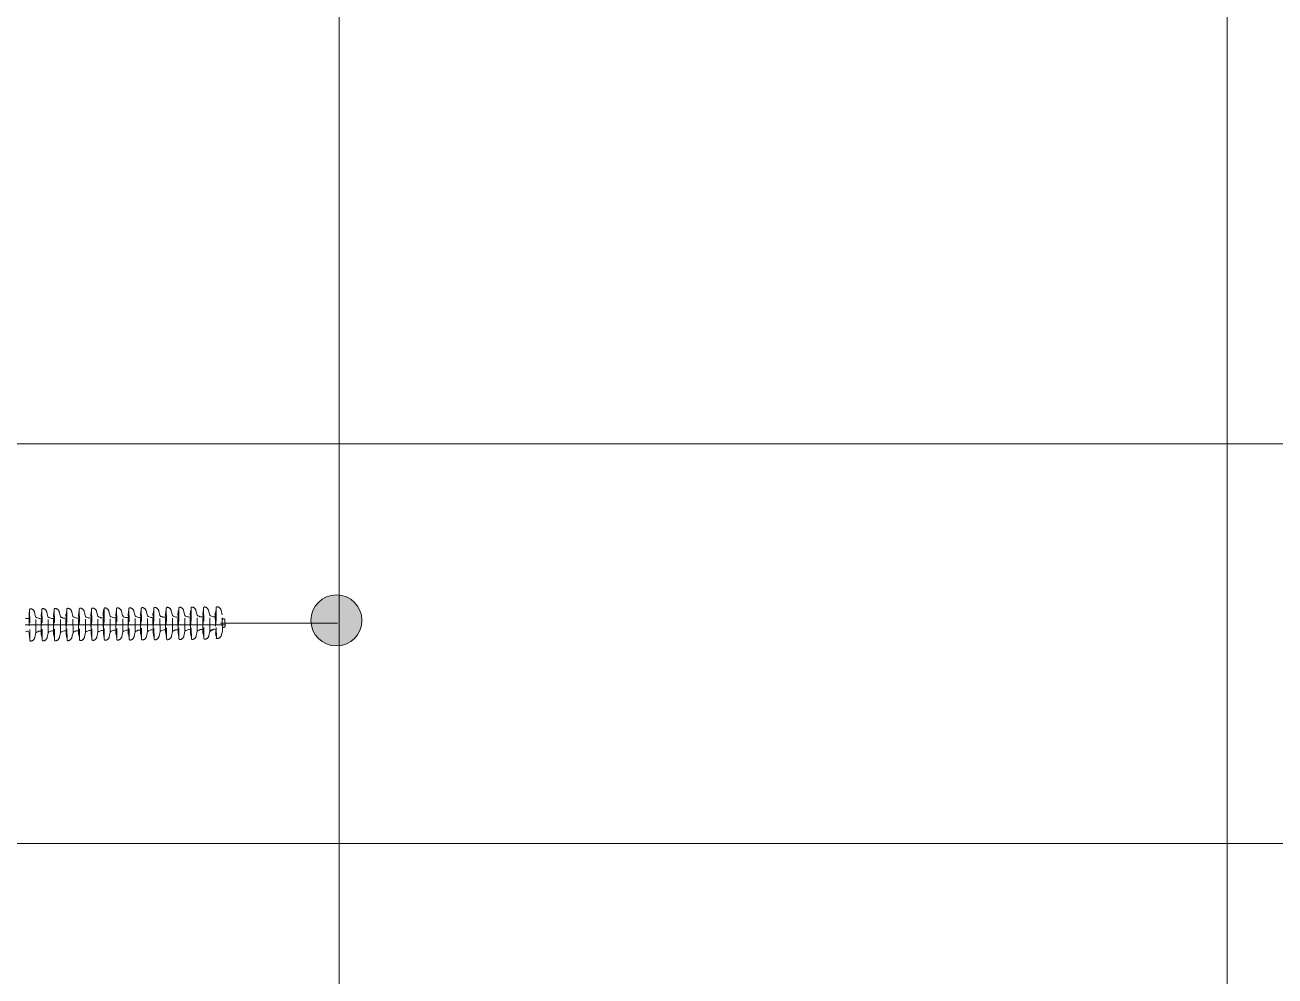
# Model space of a CAD drawing. Header units: inches. Extents: x 3989 to 4711, y 2881 to 3348.
# Drawn here: x 4536.28 to 4583.66, y 3048.95 to 3085.01 of the extents above; entities that cross this region are included whole.
import ezdxf

# ---------------------------------------------------------------- set-up
doc = ezdxf.new("R2010")
doc.units = ezdxf.units.IN
doc.header["$MEASUREMENT"] = 0
doc.linetypes.add('DASHED', pattern=[0.75, 0.5, -0.25])
doc.layers.add('COTAS', color=4, linetype='Continuous')
doc.layers.add('medidas', color=3, linetype='Continuous')

# ---------------------------------------------------------------- blocks, each defined once
blk = doc.blocks.new('*U13')
at = {"color": 0, "linetype": 'DASHED', "lineweight": 0}
for p, q in [((-210.161, -91.09), (-210.155, -90.478)), ((-210.111, -90.299), (-210.155, -90.478)), ((-209.923, -90.203), (-209.935, -91.363)), ((-209.923, -90.209), (-209.935, -91.369)), ((-209.907, -90.321), (-209.917, -91.258)), ((-209.891, -90.409), (-209.898, -91.17)), ((-209.686, -91.088), (-209.68, -90.483)), ((-209.636, -90.304), (-209.68, -90.483)), ((-209.448, -90.208), (-209.46, -91.368)), ((-209.441, -90.311), (-209.449, -90.31)), ((-209.432, -90.319), (-209.441, -91.256)), ((-209.424, -90.399), (-209.433, -90.399)), ((-209.422, -91.084), (-209.416, -90.479)), ((-209.211, -91.092), (-209.204, -90.487)), ((-209.161, -90.308), (-209.204, -90.487)), ((-208.973, -90.212), (-208.985, -91.372)), ((-208.965, -90.315), (-208.974, -90.315)), ((-208.957, -90.324), (-208.966, -91.261)), ((-208.949, -90.403), (-208.958, -90.403)), ((-208.947, -91.088), (-208.941, -90.483)), ((-208.742, -91.097), (-208.736, -90.492)), ((-208.692, -90.313), (-208.736, -90.492)), ((-208.505, -90.217), (-208.516, -91.377)), ((-208.497, -90.32), (-208.506, -90.32)), ((-208.489, -90.329), (-208.498, -91.266)), ((-208.481, -90.408), (-208.489, -90.408)), ((-208.479, -91.093), (-208.473, -90.488)), ((-208.274, -91.102), (-208.268, -90.497)), ((-208.224, -90.318), (-208.268, -90.497)), ((-208.036, -90.222), (-208.048, -91.382)), ((-208.029, -90.325), (-208.038, -90.325)), ((-208.02, -90.334), (-208.03, -91.271)), ((-208.012, -90.413), (-208.021, -90.413)), ((-208.011, -91.098), (-208.005, -90.493)), ((-207.749, -90.323), (-207.793, -90.502)), ((-207.561, -90.227), (-207.573, -91.387)), ((-207.554, -90.33), (-207.562, -90.33)), ((-207.545, -90.338), (-207.555, -91.275)), ((-207.537, -90.418), (-207.546, -90.418)), ((-207.536, -91.103), (-207.53, -90.498)), ((-207.274, -90.327), (-207.318, -90.506)), ((-207.086, -90.231), (-207.098, -91.391)), ((-207.079, -90.334), (-207.087, -90.334)), ((-207.07, -90.343), (-207.08, -91.28)), ((-207.062, -90.423), (-207.071, -90.422)), ((-206.806, -90.333), (-206.849, -90.511)), ((-206.618, -90.236), (-206.63, -91.396)), ((-206.61, -90.339), (-206.619, -90.339)), ((-206.602, -90.348), (-206.611, -91.285)), ((-206.594, -90.428), (-206.603, -90.428)), ((-206.337, -90.337), (-206.381, -90.516)), ((-206.15, -90.241), (-206.161, -91.401)), ((-206.15, -90.241), (-206.161, -91.401)), ((-206.142, -90.344), (-206.151, -90.344)), ((-206.134, -90.353), (-206.143, -91.29)), ((-206.134, -90.353), (-206.143, -91.29)), ((-205.862, -90.342), (-205.906, -90.521)), ((-205.675, -90.246), (-205.686, -91.405)), ((-205.675, -90.246), (-205.686, -91.405)), ((-205.666, -90.277), (-205.675, -90.277)), ((-205.658, -90.357), (-205.668, -91.294)), ((-205.658, -90.286), (-205.667, -91.223)), ((-205.394, -90.347), (-205.438, -90.526)), ((-205.206, -90.251), (-205.218, -91.411)), ((-205.199, -90.354), (-205.207, -90.353)), ((-205.19, -90.362), (-205.2, -91.299)), ((-205.182, -90.442), (-205.191, -90.442)), ((-204.926, -90.352), (-204.969, -90.531)), ((-204.738, -90.255), (-204.75, -91.415)), ((-204.73, -90.358), (-204.739, -90.358)), ((-204.722, -90.367), (-204.731, -91.304)), ((-204.714, -90.447), (-204.723, -90.447)), ((-204.451, -90.356), (-204.494, -90.535)), ((-204.263, -90.26), (-204.275, -91.42)), ((-204.255, -90.363), (-204.264, -90.363)), ((-204.247, -90.372), (-204.256, -91.309)), ((-204.239, -90.452), (-204.248, -90.451)), ((-203.976, -90.361), (-204.019, -90.54)), ((-203.788, -90.265), (-203.8, -91.425)), ((-203.78, -90.368), (-203.789, -90.368)), ((-203.772, -90.376), (-203.781, -91.313)), ((-203.764, -90.456), (-203.772, -90.456)), ((-203.507, -90.366), (-203.551, -90.545)), ((-203.32, -90.27), (-203.331, -91.43)), ((-203.312, -90.373), (-203.321, -90.373)), ((-203.303, -90.381), (-203.313, -91.318)), ((-203.296, -90.461), (-203.304, -90.461)), ((-203.039, -90.371), (-203.083, -90.55)), ((-202.851, -90.275), (-202.863, -91.434)), ((-202.844, -90.377), (-202.852, -90.377)), ((-202.835, -90.386), (-202.845, -91.323)), ((-210.26, -90.681), (-210.262, -90.904)), ((-210.157, -90.682), (-210.159, -90.906)), ((-209.894, -90.678), (-209.896, -90.902)), ((-209.418, -90.676), (-209.421, -90.9)), ((-208.943, -90.681), (-208.945, -90.904)), ((-208.475, -90.686), (-208.477, -90.909)), ((-208.007, -90.691), (-208.009, -90.914)), ((-207.799, -91.107), (-207.793, -90.502)), ((-207.532, -90.695), (-207.534, -90.919)), ((-207.324, -91.111), (-207.318, -90.506)), ((-207.061, -91.107), (-207.054, -90.502)), ((-207.056, -90.7), (-207.059, -90.923)), ((-206.855, -91.117), (-206.849, -90.511)), ((-206.592, -91.113), (-206.586, -90.508)), ((-206.588, -90.705), (-206.59, -90.928)), ((-206.387, -91.121), (-206.381, -90.516)), ((-206.124, -91.117), (-206.118, -90.512)), ((-206.12, -90.71), (-206.122, -90.933)), ((-205.912, -91.126), (-205.906, -90.521)), ((-205.649, -91.122), (-205.643, -90.517)), ((-205.645, -90.714), (-205.647, -90.938)), ((-205.444, -91.131), (-205.438, -90.526)), ((-205.181, -91.127), (-205.174, -90.522)), ((-205.176, -90.719), (-205.179, -90.943)), ((-204.976, -91.136), (-204.969, -90.531)), ((-204.712, -91.132), (-204.706, -90.527)), ((-204.708, -90.724), (-204.71, -90.948)), ((-204.5, -91.14), (-204.494, -90.535)), ((-204.237, -91.136), (-204.231, -90.531)), ((-204.233, -90.729), (-204.235, -90.952)), ((-204.025, -91.145), (-204.019, -90.54)), ((-203.762, -91.141), (-203.756, -90.536)), ((-203.758, -90.733), (-203.76, -90.957)), ((-203.557, -91.15), (-203.551, -90.545)), ((-203.294, -91.146), (-203.288, -90.541)), ((-203.29, -90.738), (-203.292, -90.962)), ((-203.089, -91.155), (-203.083, -90.55)), ((-210.121, -91.269), (-210.161, -91.09)), ((-209.925, -91.267), (-209.934, -91.267)), ((-209.907, -91.179), (-209.916, -91.179)), ((-209.646, -91.268), (-209.686, -91.088)), ((-209.45, -91.265), (-209.459, -91.265)), ((-209.432, -91.177), (-209.441, -91.177)), ((-209.171, -91.272), (-209.211, -91.092)), ((-208.975, -91.269), (-208.984, -91.269)), ((-208.957, -91.181), (-208.966, -91.181)), ((-208.702, -91.277), (-208.742, -91.097)), ((-208.507, -91.274), (-208.515, -91.274)), ((-208.489, -91.186), (-208.497, -91.186)), ((-208.234, -91.282), (-208.274, -91.102)), ((-208.039, -91.279), (-208.047, -91.279)), ((-208.02, -91.191), (-208.029, -91.191)), ((-207.759, -91.287), (-207.799, -91.107)), ((-207.563, -91.284), (-207.572, -91.284)), ((-207.545, -91.196), (-207.554, -91.196)), ((-207.284, -91.291), (-207.324, -91.111)), ((-207.088, -91.288), (-207.097, -91.288)), ((-207.07, -91.2), (-207.079, -91.2)), ((-206.815, -91.296), (-206.855, -91.117)), ((-206.62, -91.294), (-206.629, -91.293)), ((-206.602, -91.206), (-206.61, -91.205)), ((-206.347, -91.301), (-206.387, -91.121)), ((-206.152, -91.298), (-206.16, -91.298)), ((-206.134, -91.21), (-206.142, -91.21)), ((-205.872, -91.305), (-205.912, -91.126)), ((-205.677, -91.303), (-205.685, -91.303)), ((-205.658, -91.215), (-205.667, -91.215)), ((-205.404, -91.311), (-205.444, -91.131)), ((-205.208, -91.308), (-205.217, -91.308)), ((-205.19, -91.22), (-205.199, -91.22)), ((-204.936, -91.315), (-204.976, -91.136)), ((-204.74, -91.313), (-204.749, -91.313)), ((-204.722, -91.225), (-204.731, -91.225)), ((-204.46, -91.32), (-204.5, -91.14)), ((-204.265, -91.317), (-204.274, -91.317)), ((-204.247, -91.229), (-204.255, -91.229)), ((-203.985, -91.325), (-204.025, -91.145)), ((-203.79, -91.322), (-203.798, -91.322)), ((-203.772, -91.234), (-203.78, -91.234)), ((-203.517, -91.33), (-203.557, -91.15)), ((-203.322, -91.327), (-203.33, -91.327)), ((-203.303, -91.239), (-203.312, -91.239)), ((-203.049, -91.334), (-203.089, -91.155)), ((-202.853, -91.332), (-202.862, -91.332)), ((-202.835, -91.244), (-202.844, -91.244))]:
    blk.add_line(p, q, dxfattribs=at)
at = {"color": 0, "lineweight": 0}
for p, q in [((-209.416, -90.408), (-209.416, -90.479)), ((-208.94, -90.412), (-208.941, -90.483)), ((-208.472, -90.417), (-208.473, -90.488)), ((-208.004, -90.422), (-208.005, -90.493)), ((-207.529, -90.427), (-207.53, -90.498)), ((-207.054, -90.431), (-207.054, -90.502)), ((-206.585, -90.436), (-206.586, -90.508)), ((-206.117, -90.441), (-206.118, -90.512)), ((-205.642, -90.446), (-205.643, -90.517)), ((-205.641, -90.374), (-205.642, -90.446)), ((-205.174, -90.451), (-205.174, -90.522)), ((-204.705, -90.455), (-204.706, -90.527)), ((-204.23, -90.46), (-204.231, -90.531)), ((-203.755, -90.465), (-203.756, -90.536)), ((-203.287, -90.47), (-203.288, -90.541)), ((-209.832, -91.021), (-209.683, -91.1)), ((-209.422, -91.084), (-209.423, -91.168)), ((-208.947, -91.088), (-208.948, -91.173)), ((-208.479, -91.093), (-208.48, -91.178)), ((-208.011, -91.098), (-208.012, -91.183)), ((-207.536, -91.103), (-207.537, -91.187)), ((-207.061, -91.107), (-207.061, -91.192)), ((-206.592, -91.113), (-206.593, -91.197)), ((-206.124, -91.117), (-206.125, -91.202)), ((-205.649, -91.122), (-205.65, -91.206)), ((-205.181, -91.127), (-205.181, -91.211)), ((-204.712, -91.132), (-204.713, -91.216)), ((-204.237, -91.136), (-204.238, -91.221)), ((-203.762, -91.141), (-203.763, -91.225)), ((-203.294, -91.146), (-203.295, -91.23))]:
    blk.add_line(p, q, dxfattribs=at)
blk.add_lwpolyline([(-210.177, -90.633), (-210.156, -90.594)], dxfattribs=at)
at = {"color": 0, "linetype": 'DASHED', "lineweight": 0}
for centre, radius, start, end in [((-209.943, -90.34), 0.173, 96.1367, 166.2887), ((-209.958, -90.203), 0.0346, 359.4188, 96.1367), ((-209.916, -90.32), 0.00864, 359.4188, 89.4188), ((-209.899, -90.409), 0.00864, 359.4188, 89.4188), ((-209.468, -90.345), 0.173, 96.1367, 166.2887), ((-209.483, -90.207), 0.0346, 359.4188, 96.1367), ((-209.441, -90.319), 0.00864, 359.4188, 89.4188), ((-209.424, -90.408), 0.00864, 359.4188, 89.4188), ((-208.993, -90.349), 0.173, 96.1367, 166.2887), ((-209.008, -90.212), 0.0346, 359.4188, 96.1367), ((-208.965, -90.324), 0.00864, 359.4188, 89.4188), ((-208.949, -90.412), 0.00864, 359.4188, 89.4188), ((-208.525, -90.354), 0.173, 96.1367, 166.2887), ((-208.539, -90.217), 0.0346, 359.4188, 96.1367), ((-208.497, -90.329), 0.00864, 359.4188, 89.4188), ((-208.481, -90.417), 0.00864, 359.4188, 89.4188), ((-208.056, -90.359), 0.173, 96.1367, 166.2887), ((-208.071, -90.222), 0.0346, 359.4188, 96.1367), ((-208.029, -90.334), 0.00864, 359.4188, 89.4188), ((-208.013, -90.422), 0.00864, 359.4188, 89.4188), ((-207.581, -90.364), 0.173, 96.1367, 166.2887), ((-207.596, -90.226), 0.0346, 359.4188, 96.1367), ((-207.554, -90.338), 0.00864, 359.4188, 89.4188), ((-207.537, -90.427), 0.00864, 359.4188, 89.4188), ((-207.106, -90.368), 0.173, 96.1367, 166.2887), ((-207.121, -90.231), 0.0346, 359.4188, 96.1367), ((-207.079, -90.343), 0.00864, 359.4188, 89.4188), ((-207.062, -90.431), 0.00864, 359.4188, 89.4188), ((-206.638, -90.374), 0.173, 96.1367, 166.2887), ((-206.653, -90.236), 0.0346, 359.4188, 96.1367), ((-206.61, -90.348), 0.00864, 359.4188, 89.4188), ((-206.594, -90.436), 0.00864, 359.4188, 89.4188), ((-206.169, -90.378), 0.173, 96.1367, 166.2887), ((-206.184, -90.241), 0.0346, 359.4188, 96.1367), ((-206.142, -90.353), 0.00864, 359.4188, 89.4188), ((-206.126, -90.441), 0.00864, 359.4188, 89.4188), ((-205.694, -90.383), 0.173, 96.1367, 166.2887), ((-205.709, -90.245), 0.0346, 359.4188, 96.1367), ((-205.666, -90.286), 0.00864, 359.4188, 89.4188), ((-205.65, -90.374), 0.00864, 359.4188, 89.4188), ((-205.226, -90.388), 0.173, 96.1367, 166.2887), ((-205.241, -90.25), 0.0346, 359.4188, 96.1367), ((-205.199, -90.362), 0.00864, 359.4188, 89.4188), ((-205.182, -90.451), 0.00864, 359.4188, 89.4188), ((-204.758, -90.393), 0.173, 96.1367, 166.2887), ((-204.773, -90.255), 0.0346, 359.4188, 96.1367), ((-204.731, -90.367), 0.00864, 359.4188, 89.4188), ((-204.714, -90.455), 0.00864, 359.4188, 89.4188), ((-204.283, -90.397), 0.173, 96.1367, 166.2887), ((-204.297, -90.26), 0.0346, 359.4188, 96.1367), ((-204.255, -90.372), 0.00864, 359.4188, 89.4188), ((-204.239, -90.46), 0.00864, 359.4188, 89.4188), ((-203.808, -90.402), 0.173, 96.1367, 166.2887), ((-203.822, -90.264), 0.0346, 359.4188, 96.1367), ((-203.78, -90.376), 0.00864, 359.4188, 89.4188), ((-203.764, -90.465), 0.00864, 359.4188, 89.4188), ((-203.339, -90.407), 0.173, 96.1367, 166.2887), ((-203.354, -90.269), 0.0346, 359.4188, 96.1367), ((-203.312, -90.381), 0.00864, 359.4188, 89.4188), ((-203.296, -90.47), 0.00864, 359.4188, 89.4188), ((-202.871, -90.412), 0.173, 96.1367, 166.2887), ((-202.886, -90.274), 0.0346, 359.4188, 96.1367), ((-202.844, -90.386), 0.00864, 359.4188, 89.4188), ((-210.211, -90.898), 0.0522, 172.1235, 6.7141), ((-210.208, -90.675), 0.0522, 352.1235, 186.7141), ((-209.939, -91.164), 0.21, 210.153, 260.354), ((-209.956, -91.342), 0.0346, 237.726, 334.4439), ((-209.925, -91.258), 0.00864, 269.4188, 359.4188), ((-209.907, -91.17), 0.00864, 269.4188, 359.4188), ((-209.477, -91.23), 0.173, 192.5488, 262.7008), ((-209.494, -91.367), 0.0346, 262.7008, 359.4188), ((-209.45, -91.256), 0.00864, 269.4188, 359.4188), ((-209.432, -91.168), 0.00864, 269.4188, 359.4188), ((-209.002, -91.234), 0.173, 192.5488, 262.7008), ((-209.019, -91.372), 0.0346, 262.7008, 359.4188), ((-208.975, -91.261), 0.00864, 269.4188, 359.4188), ((-208.957, -91.173), 0.00864, 269.4188, 359.4188), ((-208.534, -91.24), 0.173, 192.5488, 262.7008), ((-208.551, -91.377), 0.0346, 262.7008, 359.4188), ((-208.507, -91.266), 0.00864, 269.4188, 359.4188), ((-208.489, -91.178), 0.00864, 269.4188, 359.4188), ((-208.065, -91.244), 0.173, 192.5488, 262.7008), ((-208.083, -91.382), 0.0346, 262.7008, 359.4188), ((-208.038, -91.271), 0.00864, 269.4188, 359.4188), ((-208.02, -91.183), 0.00864, 269.4188, 359.4188), ((-207.59, -91.249), 0.173, 192.5488, 262.7008), ((-207.608, -91.386), 0.0346, 262.7008, 359.4188), ((-207.563, -91.275), 0.00864, 269.4188, 359.4188), ((-207.545, -91.187), 0.00864, 269.4188, 359.4188), ((-207.115, -91.254), 0.173, 192.5488, 262.7008), ((-207.133, -91.391), 0.0346, 262.7008, 359.4188), ((-207.088, -91.28), 0.00864, 269.4188, 359.4188), ((-207.07, -91.192), 0.00864, 269.4188, 359.4188), ((-206.647, -91.259), 0.173, 192.5488, 262.7008), ((-206.664, -91.396), 0.0346, 262.7008, 359.4188), ((-206.62, -91.285), 0.00864, 269.4188, 359.4188), ((-206.602, -91.197), 0.00864, 269.4188, 359.4188), ((-206.178, -91.263), 0.173, 192.5488, 262.7008), ((-206.196, -91.401), 0.0346, 262.7008, 359.4188), ((-206.152, -91.29), 0.00864, 269.4188, 359.4188), ((-206.133, -91.202), 0.00864, 269.4188, 359.4188), ((-205.703, -91.268), 0.173, 192.5488, 262.7008), ((-205.721, -91.405), 0.0346, 262.7008, 359.4188), ((-205.677, -91.294), 0.00864, 269.4188, 359.4188), ((-205.658, -91.206), 0.00864, 269.4188, 359.4188), ((-205.235, -91.273), 0.173, 192.5488, 262.7008), ((-205.253, -91.41), 0.0346, 262.7008, 359.4188), ((-205.208, -91.299), 0.00864, 269.4188, 359.4188), ((-205.19, -91.211), 0.00864, 269.4188, 359.4188), ((-204.767, -91.278), 0.173, 192.5488, 262.7008), ((-204.784, -91.415), 0.0346, 262.7008, 359.4188), ((-204.74, -91.304), 0.00864, 269.4188, 359.4188), ((-204.722, -91.216), 0.00864, 269.4188, 359.4188), ((-204.292, -91.283), 0.173, 192.5488, 262.7008), ((-204.309, -91.42), 0.0346, 262.7008, 359.4188), ((-204.265, -91.309), 0.00864, 269.4188, 359.4188), ((-204.247, -91.221), 0.00864, 269.4188, 359.4188), ((-203.817, -91.287), 0.173, 192.5488, 262.7008), ((-203.834, -91.424), 0.0346, 262.7008, 359.4188), ((-203.79, -91.313), 0.00864, 269.4188, 359.4188), ((-203.772, -91.225), 0.00864, 269.4188, 359.4188), ((-203.348, -91.292), 0.173, 192.5488, 262.7008), ((-203.366, -91.429), 0.0346, 262.7008, 359.4188), ((-203.321, -91.318), 0.00864, 269.4188, 359.4188), ((-203.303, -91.23), 0.00864, 269.4188, 359.4188), ((-202.88, -91.297), 0.173, 192.5488, 262.7008), ((-202.898, -91.434), 0.0346, 262.7008, 359.4188), ((-202.853, -91.323), 0.00864, 269.4188, 359.4188)]:
    blk.add_arc(centre, radius, start, end, dxfattribs=at)
at = {"color": 0, "lineweight": 0}
for centre, radius, start, end in [((-209.757, -90.427), 0.0951, 272.6444, 324.4611), ((-209.282, -90.432), 0.0951, 272.6444, 324.4611), ((-208.814, -90.437), 0.0951, 272.6444, 324.4611), ((-208.345, -90.442), 0.0951, 272.6444, 324.4611), ((-209.835, -90.393), 0.154, 248.4501, 302.5401), ((-209.36, -90.397), 0.154, 248.4501, 302.5401), ((-208.892, -90.402), 0.154, 251.1672, 302.5401), ((-208.424, -90.407), 0.154, 251.1672, 302.5401), ((-207.949, -90.412), 0.154, 248.4501, 302.5401), ((-207.87, -90.447), 0.0951, 272.6444, 324.4611), ((-207.474, -90.417), 0.154, 248.4501, 302.5401), ((-207.395, -90.451), 0.0951, 272.6444, 324.4611), ((-207.005, -90.421), 0.154, 251.1672, 302.5401), ((-206.927, -90.456), 0.0951, 272.6444, 324.4611), ((-206.537, -90.426), 0.154, 251.1672, 302.5401), ((-206.459, -90.461), 0.0951, 272.6444, 324.4611), ((-206.062, -90.43), 0.154, 251.1672, 302.5401), ((-205.983, -90.465), 0.0951, 272.6444, 324.4611), ((-205.594, -90.436), 0.154, 251.1672, 302.5401), ((-205.515, -90.47), 0.0951, 272.6444, 324.4611), ((-205.125, -90.44), 0.154, 251.1672, 302.5401), ((-205.047, -90.475), 0.0951, 272.6444, 324.4611), ((-204.65, -90.445), 0.154, 248.4501, 302.5401), ((-204.572, -90.48), 0.0951, 272.6444, 324.4611), ((-204.175, -90.45), 0.154, 248.4501, 302.5401), ((-204.097, -90.485), 0.0951, 272.6444, 324.4611), ((-203.707, -90.455), 0.154, 251.1672, 302.5401), ((-203.628, -90.49), 0.0951, 272.6444, 324.4611), ((-203.239, -90.459), 0.154, 251.1672, 302.5401), ((-203.16, -90.494), 0.0951, 272.6444, 324.4611), ((-202.77, -90.464), 0.154, 251.1672, 302.5401), ((-209.843, -91.175), 0.154, 56.2975, 110.3874), ((-209.764, -91.142), 0.0951, 34.3765, 86.1931), ((-209.368, -91.18), 0.154, 56.2975, 110.3874), ((-209.289, -91.146), 0.0951, 34.3765, 86.1931), ((-208.9, -91.184), 0.154, 56.2975, 107.6703), ((-208.821, -91.151), 0.0951, 34.3765, 86.1931), ((-208.432, -91.189), 0.154, 56.2975, 107.6703), ((-208.353, -91.156), 0.0951, 34.3765, 86.1931), ((-207.957, -91.194), 0.154, 56.2975, 110.3874), ((-207.877, -91.161), 0.0951, 34.3765, 86.1931), ((-207.481, -91.199), 0.154, 56.2975, 110.3874), ((-207.402, -91.166), 0.0951, 34.3765, 86.1931), ((-207.013, -91.204), 0.154, 56.2975, 107.6703), ((-206.934, -91.17), 0.0951, 34.3765, 86.1931), ((-206.545, -91.208), 0.154, 56.2975, 107.6703), ((-206.466, -91.175), 0.0951, 34.3765, 86.1931), ((-206.07, -91.213), 0.154, 56.2975, 110.3874), ((-205.991, -91.18), 0.0951, 34.3765, 86.1931), ((-205.602, -91.218), 0.154, 56.2975, 107.6703), ((-205.522, -91.185), 0.0951, 34.3765, 86.1931), ((-205.133, -91.223), 0.154, 56.2975, 107.6703), ((-205.054, -91.189), 0.0951, 34.3765, 86.1931), ((-204.658, -91.227), 0.154, 56.2975, 110.3874), ((-204.579, -91.194), 0.0951, 34.3765, 86.1931), ((-204.183, -91.232), 0.154, 56.2975, 110.3874), ((-204.104, -91.199), 0.0951, 34.3765, 86.1931), ((-203.715, -91.237), 0.154, 56.2975, 107.6703), ((-203.636, -91.204), 0.0951, 34.3765, 86.1931), ((-203.247, -91.242), 0.154, 56.2975, 107.6703), ((-203.167, -91.208), 0.0951, 34.3765, 86.1931), ((-202.778, -91.247), 0.154, 56.2975, 107.6703)]:
    blk.add_arc(centre, radius, start, end, dxfattribs=at)
at = {"layer": 'COTAS', "color": 0, "lineweight": 0}
blk.add_line((-210.261, -90.857), (-202.687, -90.857), dxfattribs=at)
at = {"layer": 'medidas', "color": 0, "lineweight": 0}
for p, q in [((-209.916, -90.311), (-209.924, -90.311)), ((-209.899, -90.401), (-209.908, -90.401))]:
    blk.add_line(p, q, dxfattribs=at)
blk = doc.blocks.new('*U14')
at = {"color": 0, "linetype": 'ByBlock', "lineweight": -2, "transparency": 16777216}
blk.add_blockref('*U13', (0, 0), dxfattribs=at)

msp = doc.modelspace()

# ---------------------------------------------------------------- hatches: boundary and pattern name
at = {"lineweight": 0}
h = msp.add_hatch(color=256, dxfattribs=at)
h.dxf.hatch_style = 1
h.paths.add_polyline_path([(4548.16717, 3063.39665), (4548.16717, 3062.37087), (4549.05161, 3062.37087, 0.01577024), (4549.05354, 3062.4319, 0.38963386)])
h.paths.add_polyline_path([(4548.16717, 3063.39665, 0.43922803), (4547.1171, 3062.4319, 0.43922803), (4548.16717, 3061.46715)])
h.paths.add_polyline_path([(4549.05161, 3062.37087), (4548.16717, 3062.37087), (4548.16717, 3061.46715, 0.37158039)])

# ---------------------------------------------------------------- linework, layer by layer
for p, q in [((4548.18742, 3021.04421), (4548.18742, 3251.98626)), ((4581.8544, 3019.81185), (4581.8544, 3251.49622)), ((4543.68659, 3062.32879), (4548.13062, 3062.32879))]:
    msp.add_line(p, q, dxfattribs=at)
at = {"color": 3, "lineweight": 0}
for p, q in [((4651.98952, 3069.1245), (4424.48611, 3069.1245)), ((4424.55191, 3053.97443), (4651.99682, 3053.97443))]:
    msp.add_line(p, q, dxfattribs=at)
at = {"lineweight": 0}
msp.add_circle((4548.08532, 3062.4319), 0.96822, dxfattribs=at)

# ---------------------------------------------------------------- block references
at = {"lineweight": 0, "xscale": -1}
msp.add_blockref('*U14', (4333.6009, 3153.11752), dxfattribs=at)

doc.saveas('drawing.dxf')
